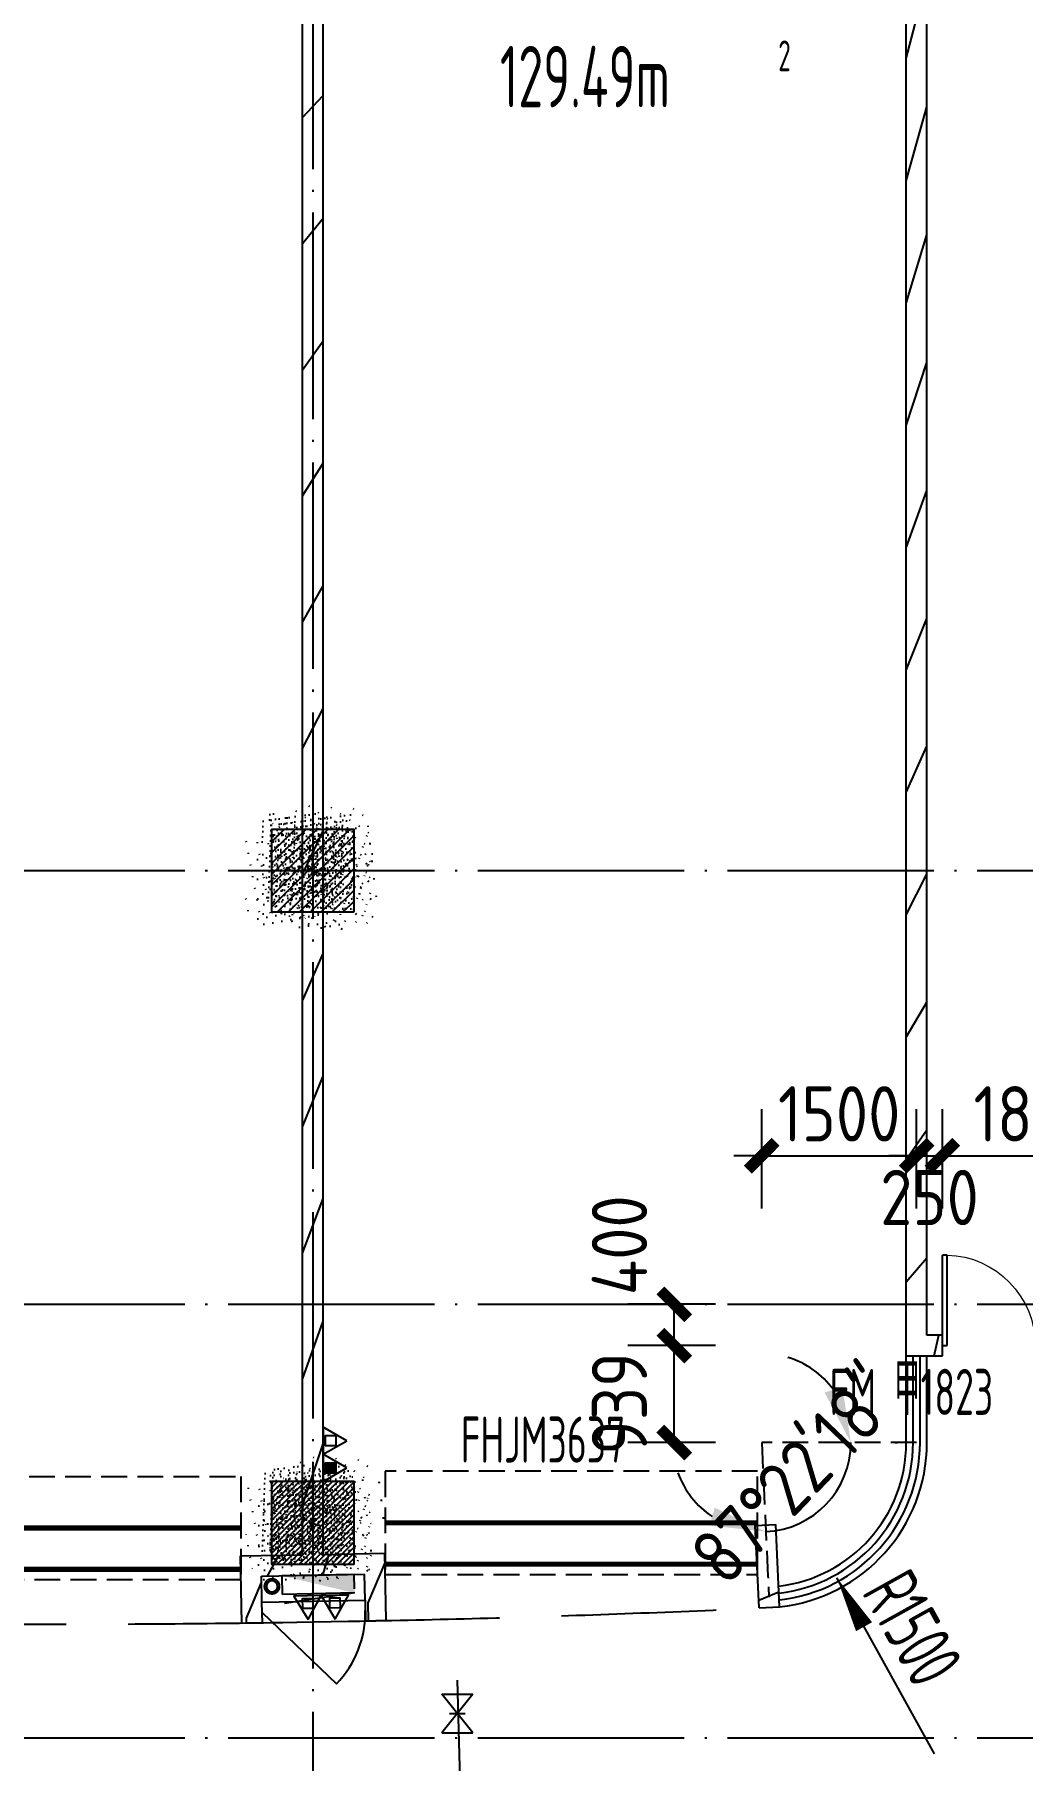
# Model space of a CAD drawing. Header units: inches. Extents: x 0 to 1813292486, y 0 to 3473589894.
# Drawn here: x 600520789 to 600530362, y 3473252400 to 3473269116 of the extents above; entities that cross this region are included whole.
import ezdxf
from ezdxf.enums import TextEntityAlignment as Align
from ezdxf.xclip import XClip

# ---------------------------------------------------------------- set-up
doc = ezdxf.new("R2010")
doc.units = ezdxf.units.IN
doc.header["$LTSCALE"] = 1000
doc.header["$MEASUREMENT"] = 0
doc.header["$XCLIPFRAME"] = 2
for name, pattern in [('AX-MALL-DIM-P02$0$DASH', [0.35, 0.25, -0.1]), ('AX-MALL-GIRD-200$0$DOTE', [2.4200000000000004, 2, -0.2, 0.02, -0.2]), ('AX-MALL-WALL-P02-QT$0$Ax-Dxs-Wall-P01-150$0$DASH', [0.35, 0.25, -0.1]), ('AX-MALL-WALL-P02-QT$0$DASH', [0.35, 0.25, -0.1])]:
    doc.linetypes.add(name, pattern=pattern)
for name, color, linetype in [('A-Anno-Note', 241, 'Continuous'), ('AX-MALL-DIM-P02$0$A-Anno-Dims', 3, 'Continuous'), ('AX-MALL-DIM-P02$0$A-Detl-Patt', 8, 'Continuous'), ('AX-MALL-DIM-P02$0$A-Detl-Thin', 131, 'Continuous'), ('AX-MALL-GIRD-200$0$A-Grid', 222, 'AX-MALL-GIRD-200$0$DOTE'), ('AX-MALL-P02-200$0$A-Anno-Note', 241, 'Continuous'), ('AX-MALL-WALL-P02$0$A-Anno-Note', 241, 'Continuous'), ('AX-MALL-WALL-P02-QT$0$A-Curt', 151, 'Continuous'), ('AX-MALL-WALL-P02-QT$0$A-Detl-Fine', 152, 'Continuous'), ('AX-MALL-WALL-P02-QT$0$A-Detl-Thin', 131, 'Continuous'), ('AX-MALL-WALL-P02-QT$0$A-Wall', 2, 'Continuous'), ('AX-MALL-WALL-P02-QT$0$A-Wall-Patt', 13, 'Continuous'), ('AX-MALL-WALL-P02-QT$0$A-Wind', 4, 'Continuous'), ('AX-MALL-WORD-P02$0$A-Spac-Iden', 231, 'Continuous'), ('AX-MALL-WORD-P02$0$A-Wind-Iden', 11, 'Continuous'), ('AX-MALL-ZTKD-P02$0$A-Anno-Dims', 3, 'Continuous'), ('AX-MALL-ZTKD-P02$0$A-Anno-Note', 241, 'Continuous'), ('PX-MALL-P02-LG$0$P-Dims', 2, 'Continuous'), ('PX-MALL-P02-LG$0$P-Exsh', 31, 'Continuous'), ('PX-MALL-P02-LG$0$P-Hydt-Boxx', 221, 'Continuous'), ('PX-MALL-P02-LG$0$P-Hydt-Pipe', 221, 'Continuous'), ('PX-MALL-P02-LG$0$P-Pipe-Risr', 7, 'Continuous'), ('PX-MALL-P02-LG$0$P-Pipe-Risr-Arch', 6, 'Continuous'), ('PX-MALL-P02-LG$0$P-Pipe-Risr-W100', 6, 'Continuous'), ('PX-MALL-P02-LG$0$P-Pipe-Risr-W50', 6, 'Continuous'), ('PX-MALL-P02-LG$0$P-WatS', 3, 'Continuous'), ('SX-MALL-WALL-L-1F~2F$0$S-COLU', 30, 'Continuous'), ('SX-MALL-WALL-L-1F~2F$0$S-PATT-WALL', 83, 'Continuous'), ('SX-MALL-WALL-L-1F~2F$0$单形心', 4, 'Continuous')]:
    doc.layers.add(name, color=color, linetype=linetype)
doc.styles.add('AX-MALL-DIM-P02$0$_TCH_DIM', font='gbenor.shx')
doc.styles.add('AX-MALL-DIM-P02$0$_TCH_DIM_T3', font='gbenor.shx')
doc.styles.add('AX-MALL-WORD-P02$0$_TCH_SPACE', font='gbenor.shx', dxfattribs={"bigfont": 'gbcbig.shx'})
doc.styles.add('AX-MALL-WORD-P02$0$_TCH_WINDOW', font='gbenor.shx', dxfattribs={"bigfont": 'gbcbig.shx'})
doc.styles.add('PX-MALL-P02-LG$0$jzfz', font='gbenor.shx', dxfattribs={"bigfont": 'gbcbig.shx'})
doc.dimstyles.new('AX-MALL-DIM-P02$0$_TCH_ARCH&&180', dxfattribs={"dimtxt": 535.5, "dimasz": 270, "dimexe": 450, "dimexo": 450, "dimgap": 137.25, "dimtad": 1, "dimdec": 0, "dimzin": 0, "dimdsep": 46, "dimtxsty": 'AX-MALL-DIM-P02$0$_TCH_DIM_T3', "dimblk": 'AX-MALL-DIM-P02$0$_ArchTick', "dimcen": 0.09, "dimclrt": 7, "dimazin": 2, "dimtfac": 1, "dimtdec": 0, "dimtix": 1, "dimtmove": 2, "dimatfit": 3, "dimfxl": 500, "dimtolj": 1, "dimtzin": 0, "dimarcsym": 0})
doc.dimstyles.new('AX-MALL-DIM-P02$0$_TCH_ARROW&&180', dxfattribs={"dimtxt": 535.5, "dimasz": 540, "dimexe": 450, "dimexo": 450, "dimgap": 137.25, "dimtad": 1, "dimdec": 0, "dimzin": 0, "dimdsep": 46, "dimtxsty": 'AX-MALL-DIM-P02$0$_TCH_DIM_T3', "dimcen": 0.09, "dimclrt": 7, "dimaunit": 1, "dimadec": 3, "dimazin": 2, "dimtfac": 1, "dimtdec": 0, "dimtix": 1, "dimtmove": 2, "dimatfit": 3, "dimfxl": 500, "dimtolj": 1, "dimtzin": 0, "dimarcsym": 0})
pattern_1 = [(45, (0, 359.0227), (-353.55353201463, 353.55353201463), [])]

# ---------------------------------------------------------------- blocks, each defined once
blk = doc.blocks.new('AX-MALL-WORD-P02')
at = {"layer": 'AX-MALL-WORD-P02$0$A-Spac-Iden', "style": 'AX-MALL-WORD-P02$0$_TCH_SPACE', "width": 0.7}
for s, height, p in [('129.49m', 595, (600351655.8800907, 3473143734.453729)), ('2', 297.5, (600354305.7016764, 3473143120.814848))]:
    blk.add_text(s, height=height, rotation=339.5681613093329, dxfattribs=at).set_placement(p)
at = {"layer": 'AX-MALL-WORD-P02$0$A-Wind-Iden', "style": 'AX-MALL-WORD-P02$0$_TCH_WINDOW', "width": 0.7}
for s, height, rotation, p in [('FHJM3637', 446.25, 339.568161351615, (600346717.7181878, 3473131566.774544)), ('FM', 446.25, 339.5681611511459, (600350228.1107495, 3473130751.384154)), ('甲', 506.3829787234042, 339.5681611511459, (600350813.5565686, 3473130533.288406)), ('1823', 446.25, 339.5681611511459, (600351055.3552173, 3473130443.211314))]:
    blk.add_text(s, height=height, rotation=rotation, dxfattribs=at).set_placement(p)
blk = doc.blocks.new('AX-MALL-GIRD-200')
at = {"layer": 'AX-MALL-GIRD-200$0$A-Grid'}
for p, q in [((600235486.9336561, 3473179121.574219), (600593382.9377552, 3473045794.810937)), ((600362273.8649971, 3473177427.819103), (600323544.3260479, 3473073464.092021)), ((600234020.7437632, 3473175185.804002), (600591916.7478616, 3473041859.04072)), ((600232554.5538701, 3473171250.033786), (600590450.5579685, 3473037923.270504))]:
    blk.add_line(p, q, dxfattribs=at)
blk = doc.blocks.new('*U119')
at = {"layer": 'AX-MALL-WALL-P02-QT$0$A-Detl-Fine', "color": 152, "linetype": 'AX-MALL-WALL-P02-QT$0$Ax-Dxs-Wall-P01-150$0$DASH'}
blk.add_lwpolyline([(-999.9999999846118, 12130.68684451749), (-999.9999999782889, 4827.964500529088), (1.798582616174826e-08, 4827.964500525362), (1.166290530818515e-08, 12130.68684452121)], close=True, dxfattribs=at)
at = {"layer": 'AX-MALL-WALL-P02-QT$0$A-Detl-Thin', "linetype": 'AX-MALL-WALL-P02-QT$0$Ax-Dxs-Wall-P01-150$0$DASH', "const_width": 49.99999999999998}
for points in [[(-899.9999999820142, 4827.964500525362), (-899.9999999883371, 12130.68684451376)], [(-499.9999999782889, 4827.964500529088), (-499.9999999846118, 12130.68684451749)]]:
    blk.add_lwpolyline(points, dxfattribs=at)
blk = doc.blocks.new('*U120')
at = {"layer": 'AX-MALL-WALL-P02-QT$0$A-Detl-Fine', "color": 152, "linetype": 'AX-MALL-WALL-P02-QT$0$Ax-Dxs-Wall-P01-150$0$DASH'}
blk.add_lwpolyline([(-999.9999999846286, 12126.16312920024), (-999.9999999645388, 8519.016485903969), (3.173590812366456e-08, 8519.016485900243), (1.164607965620235e-08, 12126.16312920397)], close=True, dxfattribs=at)
at = {"layer": 'AX-MALL-WALL-P02-QT$0$A-Detl-Thin', "linetype": 'AX-MALL-WALL-P02-QT$0$Ax-Dxs-Wall-P01-150$0$DASH', "const_width": 49.99999999999998}
for points in [[(-899.9999999682641, 8519.016485900243), (-899.9999999883539, 12126.16312919652)], [(-499.9999999645388, 8519.016485903969), (-499.9999999846286, 12126.16312920024)]]:
    blk.add_lwpolyline(points, dxfattribs=at)
blk = doc.blocks.new('SX-MALL-WALL-L-1F~2F$0$BANWANG_XINGXIN')
at = {"color": 0}
for points in [[(0.7071067811865476, 0.7071067811865475), (-0.7071067811865477, -0.7071067811865475)], [(-0.7071067811865475, 0.7071067811865476), (0.7071067811865474, -0.7071067811865477)]]:
    blk.add_lwpolyline(points, dxfattribs=at)
blk = doc.blocks.new('SX-MALL-WALL-L-1F~2F')
at = {"layer": 'SX-MALL-WALL-L-1F~2F$0$S-PATT-WALL'}
h = blk.add_hatch(dxfattribs=at)
h.set_pattern_fill('钢筋混凝土', color=256, scale=15, pattern_type=2)
h.set_pattern_definition([(24.56816131876918, (600332831.061296, 3473133840.735579), (-31.18316060756021, 68.21004687377882), []), (29.56816131876925, (600332831.061296, 3473133840.735579), (97.53445422577846, -46.37920049590846), [11.25, -123.75]), (334.5681613187692, (600332831.061296, 3473133840.735579), (19.88439775835759, 112.9961142864107), [9, -99]), (80.01956131876923, (600332839.1891671, 3473133836.870646), (117.4189029535321, 66.61682170576017), [9.5610285, -105.1713168]), (25.75236131876919, (600332841.534081, 3473133868.848223), (141.3476152674957, -79.15081590010527), [16.87499999999951, -185.6249999999961]), (76.20376131876925, (600332853.3130447, 3473133862.252314), (182.3878362713222, 87.98253900728311), [14.3415432, -157.75695]), (330.7523613187692, (600332841.534081, 3473133868.848223), (182.387767611897, 87.98268144025062), [13.49999999999975, -148.4999999999961]), (0.5681613187692669, (600332852.972207, 3473133856.583669), (62.82047321120105, -87.84980446922418), [11.25, -123.75]), (305.5681613187692, (600332852.972207, 3473133856.583669), (72.17288940056439, 89.18848105901375), [9, -99]), (51.01956131876926, (600332858.2072417, 3473133849.262849), (134.9933625470349, 1.33857134020591), [9.5610285, -105.1713168]), (17.06816131876921, (600332831.061296, 3473133840.735579), (19.14085714793764, 46.15589493924091), [0.75, -97.8, 0.75, -100.5, 0.75, -99.375]), (347.0681613187692, (600332831.061296, 3473133840.735579), (57.63084699394109, 41.66442757030211), [0.75, -57.3, 0.75, -95.55, 0.75, -37.875]), (307.0681613187692, (600332799.7156975, 3473133852.412734), (73.85474001336534, -31.12342331039777), [0.75, -37.5, 0.75, -117, 0.75, -155.25]), (297.0681613187692, (600332785.6593753, 3473133857.649126), (87.2164167648191, -16.46683781742514), [0.75, -48.75, 0.75, -77.69999999999999, 0.75, -110.25])])
h.paths.add_polyline_path([(600347612.1510346, 3473136924.786447), (600347891.4252999, 3473137674.456964), (600347141.7547824, 3473137953.73123), (600346862.4805171, 3473137204.060712)])
h = blk.add_hatch(dxfattribs=at)
h.set_pattern_fill('钢筋混凝土', color=256, scale=15, pattern_type=2)
h.set_pattern_definition([(24.56816130673034, (600485146.8527912, 3473006382.921476), (-15.59158029661402, 34.10502344016549), []), (29.56816130673031, (600485146.8527912, 3473006382.921476), (97.53445421603337, -46.37920051640222), [11.25, -123.75]), (334.5681613067303, (600485146.8527912, 3473006382.921476), (19.88439778210013, 112.9961142822326), [9, -99]), (80.0195613067303, (600485154.9806623, 3473006379.056543), (117.4189029675295, 66.61682168108834), [9.5610285, -105.1713168]), (25.75236130673034, (600485157.3255762, 3473006411.03412), (141.3476152508647, -79.15081592980496), [16.875, -185.625]), (76.20376130673031, (600485169.1045399, 3473006404.438211), (182.3878362898089, 87.98253896896013), [14.3415432, -157.75695]), (330.7523613067304, (600485157.3255762, 3473006411.03412), (182.3877676303837, 87.98268140192766), [13.5, -148.5]), (0.568161306730337, (600485168.7637022, 3473006398.769567), (62.82047319274221, -87.8498044824239), [11.25, -123.75]), (305.5681613067304, (600485168.7637022, 3473006398.769567), (72.17288941930451, 89.18848104384892), [9, -99]), (51.01956130673031, (600485173.9987369, 3473006391.448746), (134.9933625473162, 1.338571311841363), [9.5610285, -105.1713168]), (17.06816130673036, (600485146.8527912, 3473006382.921476), (19.14085715763584, 46.15589493521907), [0, -97.8, 0, -100.5, 0, -99.375]), (347.0681613067303, (600485146.8527912, 3473006382.921476), (57.63084700269554, 41.66442755819283), [0, -57.3, 0, -95.55, 0, -37.875]), (307.0681613067303, (600485115.5071927, 3473006394.598631), (73.85474000682576, -31.12342332591599), [0, -37.5, 0, -117, 0, -155.25]), (297.0681613067303, (600485101.4508705, 3473006399.835023), (87.21641676135913, -16.46683783575089), [0, -48.74999999999899, 0, -77.69999999999797, 0, -110.249999999998])])
h.paths.add_polyline_path([(600345406.9819396, 3473131005.335707), (600345686.2562047, 3473131755.006225), (600344936.5856873, 3473132034.28049), (600344657.311422, 3473131284.609972)])
at = {"layer": 'SX-MALL-WALL-L-1F~2F$0$S-COLU'}
for points in [[(600347612.1510346, 3473136924.786447), (600347891.4252999, 3473137674.456964), (600347141.7547824, 3473137953.73123), (600346862.4805171, 3473137204.060712)], [(600345406.9819396, 3473131005.335707), (600345686.2562047, 3473131755.006225), (600344936.5856873, 3473132034.28049), (600344657.311422, 3473131284.609972)]]:
    blk.add_lwpolyline(points, close=True, dxfattribs=at)
at = {"layer": 'SX-MALL-WALL-L-1F~2F$0$单形心', "xscale": 50, "yscale": 50, "zscale": 50}
for p in [(600347376.9529084, 3473137439.258839), (600345171.7838134, 3473131519.808098)]:
    blk.add_blockref('SX-MALL-WALL-L-1F~2F$0$BANWANG_XINGXIN', p, dxfattribs=at)
blk = doc.blocks.new('SX-MALL-WALL-L-2F~3F')
ref = blk.add_blockref('SX-MALL-WALL-L-1F~2F', (0, 0))
XClip(ref).set_block_clipping_path([(600349769.7341375, 3473074679.418533), (600357001.7302529, 3473071985.287766), (600356499.8725733, 3473070638.124951), (600359302.5086629, 3473069594.060767), (600362345.1765132, 3473077761.653201), (600381551.4312518, 3473070606.759726), (600391553.7259278, 3473066880.611454), (600387749.827644, 3473056669.608357), (600391632.1759799, 3473055223.319679), (600395635.5522461, 3473065969.791956), (600406982.2408491, 3473061742.817497), (600403058.8006672, 3473051210.921831), (600412723.2437257, 3473047610.6332), (600445093.3740637, 3473134503.466942), (600393055.2444371, 3473153889.197227), (600387463.4997383, 3473138878.984498), (600380158.3525343, 3473141600.366193), (600382830.751978, 3473148774.027779), (600388210.8522022, 3473146769.782572), (600390696.2253517, 3473153441.399696), (600277474.697425, 3473195619.741203), (600273446.9822528, 3473184807.934726), (600257129.111771, 3473190886.82031), (600241575.9633431, 3473149136.690594), (600258197.8999482, 3473142944.531458), (600255239.7303221, 3473135003.762026), (600263182.3271956, 3473132044.911624), (600260741.6763649, 3473125493.34496), (600269350.4970673, 3473122286.306632), (600271511.1407766, 3473128086.235537), (600286270.1853781, 3473122588.058336), (600284109.5416689, 3473116788.129431), (600282580.7823727, 3473112684.400902), (600291840.7574171, 3473109234.788475), (600290827.7957876, 3473106515.642598), (600293360.405141, 3473105572.171298), (600294731.2544166, 3473109252.0137), (600323175.4764534, 3473098655.706329), (600321336.3302773, 3473093718.790065), (600344750.773286, 3473084996.222976), (600341987.4689643, 3473077578.540671), (600344583.6790427, 3473076611.376234), (600346015.5062013, 3473080454.904757), (600351201.5612961, 3473078522.947055)])
blk = doc.blocks.new('SX-MALL-WALL-2F~3F')
blk.add_blockref('SX-MALL-WALL-L-2F~3F', (0, 0))
blk = doc.blocks.new('AX-MALL-WALL-P02-QT$0$$DorLib2D$00000002')
for p, q in [((-0.5, -5.684341886080802e-17), (-0.5000000000000007, 0.4875)), ((-0.4750000000000007, 0.4875), (-0.5000000000000007, 0.4875)), ((-0.475, -2.842170943040401e-17), (-0.4750000000000007, 0.4875)), ((0.475, -2.842170943040401e-17), (0.4750000000000007, 0.4875)), ((0.4750000000000007, 0.4875), (0.5000000000000007, 0.4875)), ((0.5, -5.684341886080802e-17), (0.5000000000000007, 0.4875)), ((-0.5, -5.684341886080802e-17), (-0.475, -2.842170943040401e-17)), ((0.5, -5.684341886080802e-17), (0.475, -2.842170943040401e-17))]:
    blk.add_line(p, q)
at = {"lineweight": 13}
for centre, start, end in [((-0.4875, -4.263256414560601e-17), 0, 88.53071641864632), ((0.4875, -4.263256414560601e-17), 91.4692835813537, 180)]:
    blk.add_arc(centre, 0.4875, start, end, dxfattribs=at)
blk = doc.blocks.new('AX-MALL-WALL-P02-QT$0$$DorLib2D$00000114')
at = {"color": 0}
blk.add_line((0.4999999999999964, 3.552713678800501e-15), (-0.2071067811864751, 0.7071067811864857), dxfattribs=at)
blk.add_arc((0.5000000000013856, -1.154631945610163e-12), 1.000000000001696, 135, 180, dxfattribs=at)
blk = doc.blocks.new('AX-MALL-WALL-P02-QT')
at = {"layer": 'AX-MALL-WALL-P02-QT$0$A-Wall-Patt'}
h = blk.add_hatch(dxfattribs=at)
h.set_pattern_fill('普通砖', color=256, scale=200, style=0)
h.set_pattern_definition(pattern_1)
h.paths.add_polyline_path([(600345041.9777571, 3473131169.533759), (600345159.0299113, 3473131199.115365), (600352584.8717159, 3473151132.690915), (600352514.4357561, 3473151230.072741), (600352397.4540865, 3473151202.509481), (600344970.2745776, 3473131265.343061)])
h = blk.add_hatch(dxfattribs=at)
h.set_pattern_fill('普通砖', color=256, scale=200, style=0)
h.set_pattern_definition(pattern_1)
h.paths.add_polyline_path([(600351124.4734524, 3473131027.660779), (600351381.709648, 3473131145.259842), (600356251.5546478, 3473144217.639485), (600355994.3184524, 3473144100.040422)])
h = blk.add_hatch(dxfattribs=at)
h.set_pattern_fill('普通砖', color=256, scale=200, style=0)
h.set_pattern_definition(pattern_1)
h.paths.add_polyline_path([(600344187.1213676, 3473130851.275683), (600344442.0576088, 3473130973.780837), (600344524.8270385, 3473131209.68171), (600344402.3218839, 3473131464.617951)])
h = blk.add_hatch(dxfattribs=at)
h.set_pattern_fill('普通砖', color=256, scale=200, style=0)
h.set_pattern_definition(pattern_1)
h.paths.add_polyline_path([(600344402.3218839, 3473131464.617951), (600344524.8270385, 3473131209.68171), (600344996.6287825, 3473131044.142851), (600345041.9777571, 3473131169.53376), (600344970.2745776, 3473131265.343061)])
h = blk.add_hatch(dxfattribs=at)
h.set_pattern_fill('普通砖', color=256, scale=200, style=0)
h.set_pattern_definition(pattern_1)
h.paths.add_polyline_path([(600345041.9777571, 3473131169.533759), (600344996.6287825, 3473131044.142851), (600345468.4305273, 3473130878.603992), (600345723.3667687, 3473131001.109146), (600345159.0299113, 3473131199.115365)])
h = blk.add_hatch(dxfattribs=at)
h.set_pattern_fill('普通砖', color=256, scale=200, style=0)
h.set_pattern_definition(pattern_1)
h.paths.add_polyline_path([(600345385.6610979, 3473130642.70312), (600345508.1662525, 3473130387.766879), (600345723.3667687, 3473131001.109146), (600345468.4305273, 3473130878.603992)])
h = blk.add_hatch(dxfattribs=at)
h.set_pattern_fill('普通砖', color=256, scale=200, style=0)
h.set_pattern_definition(pattern_1)
h.paths.add_polyline_path([(600351124.4734524, 3473131027.660779), (600351452.4543041, 3473130905.478288), (600351522.2728704, 3473131092.895917), (600351381.709648, 3473131145.259842)])
h = blk.add_hatch(dxfattribs=at)
h.set_pattern_fill('普通砖', color=256, scale=200, style=0)
h.set_pattern_definition(pattern_1)
h.paths.add_polyline_path([(600344187.1213676, 3473130851.275683), (600344375.8420656, 3473130785.06014), (600344442.0576088, 3473130973.780837)])
h = blk.add_hatch(dxfattribs=at)
h.set_pattern_fill('普通砖', color=256, scale=200, style=0)
h.set_pattern_definition(pattern_1)
h.paths.add_polyline_path([(600345385.6610979, 3473130642.70312), (600345319.445555, 3473130453.982422), (600345508.1662525, 3473130387.766879)])
h = blk.add_hatch(dxfattribs=at)
h.set_pattern_fill('普通砖', color=256, scale=200, style=0)
h.set_pattern_definition(pattern_1)
h.paths.add_polyline_path([(600349126.5622193, 3473129179.043292), (600349370.2097715, 3473129937.753225), (600349179.7877244, 3473129998.904218), (600348936.1401721, 3473129240.194284)])
at = {"layer": 'AX-MALL-WALL-P02-QT$0$A-Curt'}
for p, q in [((600350831.5261261, 3473130241.286948), (600351124.4734524, 3473131027.660779)), ((600350893.9986691, 3473130218.014093), (600351186.9459956, 3473131004.387924)), ((600350956.4712121, 3473130194.741237), (600351249.4185386, 3473130981.115068)), ((600351018.9437554, 3473130171.468382), (600351311.8910817, 3473130957.842213))]:
    blk.add_line(p, q, dxfattribs=at)
for centre, radius, start, end in [((600349519.6027179, 3473130730.016913), 1600.000002876895, 255.7797316506488, 339.5681613319521), ((600349519.602718, 3473130730.016913), 1533.333335855221, 255.9357451871049, 339.568161305819), ((600349519.6027181, 3473130730.016914), 1466.666669243356, 256.1059734854001, 339.568161301269), ((600349519.602718, 3473130730.016914), 1400.000002764459, 256.292453727025, 339.5681612962854)]:
    blk.add_arc(centre, radius, start, end, dxfattribs=at)
at = {"layer": 'AX-MALL-WALL-P02-QT$0$A-Detl-Thin', "linetype": 'AX-MALL-WALL-P02-QT$0$DASH', "ltscale": 6}
blk.add_lwpolyline([(600313121.0743268, 3473146145.593138, 0.06510834555411085), (600349030.3941959, 3473129206.638736, 0.06510834555411085)], format="xyb", dxfattribs=at)
at = {"layer": 'AX-MALL-WALL-P02-QT$0$A-Wall'}
for p, q in [((600344970.2745776, 3473131265.343061), (600352397.4540865, 3473151202.509481)), ((600345159.0299113, 3473131199.115365), (600352584.8717159, 3473151132.690915)), ((600351381.709648, 3473131145.259842), (600356251.5546478, 3473144217.639485)), ((600351124.4734524, 3473131027.660779), (600355994.3184524, 3473144100.040422)), ((600344187.1213676, 3473130851.275683), (600344402.3218839, 3473131464.617951)), ((600344402.3218839, 3473131464.617951), (600344970.2745776, 3473131265.343061)), ((600344442.0576088, 3473130973.780837), (600344524.8270385, 3473131209.68171)), ((600344524.8270385, 3473131209.68171), (600344996.6287825, 3473131044.142851)), ((600345159.0299113, 3473131199.115365), (600345723.3667687, 3473131001.109146)), ((600344996.6287825, 3473131044.142851), (600345468.4305273, 3473130878.603992)), ((600345508.1662525, 3473130387.766879), (600345723.3667687, 3473131001.109146)), ((600351124.4734524, 3473131027.660779), (600351452.4543041, 3473130905.478288)), ((600351522.2728704, 3473131092.895917), (600351381.709648, 3473131145.259842)), ((600351452.4543041, 3473130905.478288), (600351522.2728704, 3473131092.895917)), ((600344187.1213676, 3473130851.275683), (600344375.8420656, 3473130785.06014)), ((600344375.8420656, 3473130785.06014), (600344442.057609, 3473130973.780837)), ((600345385.6610979, 3473130642.70312), (600345468.4305273, 3473130878.603992)), ((600345385.6610979, 3473130642.70312), (600345319.445555, 3473130453.982422)), ((600345319.445555, 3473130453.982422), (600345508.1662525, 3473130387.766879)), ((600348936.1401721, 3473129240.194284), (600349179.7877244, 3473129998.904218)), ((600349179.7877244, 3473129998.904218), (600349370.2097715, 3473129937.753225)), ((600349126.5622193, 3473129179.043292), (600349370.2097715, 3473129937.753225)), ((600348936.1401721, 3473129240.194284), (600349126.5622193, 3473129179.043292))]:
    blk.add_line(p, q, dxfattribs=at)
at = {"layer": 'AX-MALL-WALL-P02-QT$0$A-Wind'}
for p, q in [((600344442.057609, 3473130973.780838), (600345385.6610984, 3473130642.703121)), ((600344375.8420657, 3473130785.060139), (600345319.4455551, 3473130453.982422))]:
    blk.add_line(p, q, dxfattribs=at)
at = {"layer": 'AX-MALL-WALL-P02-QT$0$A-Detl-Thin'}
blk.add_blockref('SX-MALL-WALL-2F~3F', (0, 0), dxfattribs=at)
at = {"layer": 'AX-MALL-WALL-P02-QT$0$A-Detl-Thin', "color": 5, "xscale": -1, "rotation": 249.5681613068636}
blk.add_blockref('*U119', (600333307.9421057, 3473136419.648219), dxfattribs=at)
at = {"layer": 'AX-MALL-WALL-P02-QT$0$A-Detl-Thin', "color": 5, "rotation": 69.56816136511057}
blk.add_blockref('*U120', (600357367.2637221, 3473127510.20173), dxfattribs=at)
at = {"layer": 'AX-MALL-WALL-P02-QT$0$A-Wind'}
blk.add_blockref('AX-MALL-GIRD-200', (0, 0), dxfattribs=at)
at = {"layer": 'AX-MALL-WALL-P02-QT$0$A-Wind', "zscale": 200}
for name, p, xscale, yscale, rotation in [('AX-MALL-WALL-P02-QT$0$$DorLib2D$00000002', (600352330.7429192, 3473130685.003553), -1800, 1800, 339.5681612929706), ('AX-MALL-WALL-P02-QT$0$$DorLib2D$00000114', (600344880.751582, 3473130713.88163), -1000, -1000, 340.6657984133018)]:
    blk.add_blockref(name, p, dxfattribs=dict(at, xscale=xscale, yscale=yscale, rotation=rotation))
blk = doc.blocks.new('AX-MALL-WALL-P02')
at = {"layer": 'AX-MALL-WALL-P02$0$A-Anno-Note'}
blk.add_blockref('AX-MALL-WORD-P02', (0, 0), dxfattribs=at)
blk.add_blockref('AX-MALL-WALL-P02-QT', (0, 0), dxfattribs=at)
blk = doc.blocks.new('PX-MALL-P02-LG$0$XHS1')
at = {"layer": 'PX-MALL-P02-LG$0$P-Hydt-Boxx', "ltscale": 0.7}
for p, q in [((350.0030006170273, 240), (-349.9969996213913, 240)), ((-349.9969997406006, 239.9999995231628), (-349.9969996213913, 60)), ((350.0030006170273, 240), (-332.898939371109, 327.2950124740601)), ((350.0030003786087, 200), (350.003000497818, 60)), ((350.0030006170273, 60), (-349.996999502182, 60))]:
    blk.add_line(p, q, dxfattribs=at)
blk.add_solid([(350.0030006170273, 240), (350.0030002593994, 60.00000047683716), (-349.9969996213913, 60)], dxfattribs=at)
blk = doc.blocks.new('PX-MALL-P02-LG$0$MHQ')
at = {"layer": 'PX-MALL-P02-LG$0$P-Exsh', "ltscale": 0.7}
h = blk.add_hatch(dxfattribs=at)
h.set_pattern_fill('ANSI31', color=256, scale=25, style=0)
h.set_pattern_definition([(45, (-160019.2306599375, -42228.3236173685), (-28.0633003783411, 28.0633003783411), [])])
h.paths.add_polyline_path([(-75.0000000015425, 185.1731819980414), (75, 185.1731819980414), (75, 35.17318199802685), (-75.0000000015425, 35.17318199802685)])
for points in [[(0, 346.4101615137042), (-200, -1.455191522836685e-11), (200, -1.455191522836685e-11)], [(0, 346.4101615137042), (-200, -1.455191522836685e-11), (200, -1.455191522836685e-11)], [(0, 346.4101615137042), (-200, -1.455191522836685e-11), (200, -1.455191522836685e-11)], [(-75.0000000015425, 185.1731819980414), (75, 185.1731819980414), (75, 35.17318199802685), (-75.0000000015425, 35.17318199802685)]]:
    blk.add_lwpolyline(points, close=True, dxfattribs=at)
blk = doc.blocks.new('PX-MALL-P02-LG$0$20200929200250')
at = {"layer": 'PX-MALL-P02-LG$0$P-Exsh', "ltscale": 0.7, "xscale": 0.6600000001490116, "yscale": 0.6600000001490116, "zscale": 0.6600000001490116}
for p in [(-132.0000001192093, 40), (131.9999997615814, 40)]:
    blk.add_blockref('PX-MALL-P02-LG$0$MHQ', p, dxfattribs=at)
blk = doc.blocks.new('PX-MALL-P02-LG$0$20211220143732')
at = {"layer": 'PX-MALL-P02-LG$0$P-Exsh'}
blk.add_blockref('PX-MALL-P02-LG$0$20200929200250', (-374.9999999407155, 219.6219584928522), dxfattribs=at)
at = {"layer": 'PX-MALL-P02-LG$0$P-Hydt-Boxx', "ltscale": 0.7, "xscale": -1}
blk.add_blockref('PX-MALL-P02-LG$0$XHS1', (-349.9969999989844, 0), dxfattribs=at)
blk = doc.blocks.new('PX-MALL-P02-LG$0$P-Risr')
at = {"layer": 'PX-MALL-P02-LG$0$P-Pipe-Risr-W50'}
h = blk.add_hatch(color=0, dxfattribs=at)
edge = h.paths.add_edge_path()
edge.add_ellipse((0, 0), major_axis=(47.05795628796547, 47.05795628796547), ratio=0.9999999999999695, start_angle=225.0000000000009, end_angle=405.0000000000009, ccw=False)
edge.add_ellipse((0, 0), major_axis=(47.05795628796764, 47.05795628796764), ratio=0.9999999999998785, start_angle=133.9675974886221, end_angle=225.0000000000035, ccw=False)
edge.add_line((-66.53919663240958, 1.199087783927098), (-54.4367953546693, 1.199087783927098))
edge.add_ellipse((0, 0), major_axis=(-38.50196423560672, 38.50196423560672), ratio=0.9999999999999859, start_angle=43.73814098242129, end_angle=134.9999999999996)
edge.add_ellipse((0, 0), major_axis=(38.50196423561096, 38.50196423561096), ratio=0.9999999999998216, start_angle=225.0000000000051, end_angle=405.0000000000051)
edge.add_ellipse((0, 0), major_axis=(38.50196423560679, 38.50196423560679), ratio=0.9999999999999831, start_angle=45.00000000000048, end_angle=133.7381409824204)
edge.add_line((-54.43679535467527, 1.199087783927098), (-66.53919663241555, 1.199087783927098))
edge.add_ellipse((0, 0), major_axis=(-47.05795628796762, 47.05795628796762), ratio=0.9999999999998742, start_angle=-45.00000000000358, end_angle=43.967597488629224, ccw=False)
at = {"layer": 'PX-MALL-P02-LG$0$P-Pipe-Risr-Arch', "ltscale": 0.7}
blk.add_circle((0, 0), 59.29000000000001, dxfattribs=at)
at = {"layer": 'PX-MALL-P02-LG$0$P-Pipe-Risr-W100', "color": 0, "const_width": 15}
blk.add_lwpolyline([(-75, 0, 1), (75, 0, 1)], format="xyb", close=True, dxfattribs=at)
at = {"layer": 'PX-MALL-P02-LG$0$P-Pipe-Risr-W50'}
blk.add_circle((0, 0), 54.45000000000001, dxfattribs=at)
at = {"layer": 'PX-MALL-P02-LG$0$P-Pipe-Risr', "style": 'PX-MALL-P02-LG$0$jzfz', "width": 0.6, "flags": 1}
for tag, p in [('SYS-MARK', (0.3310501334344735, -45.65933377496549)), ('RANGE', (0.3337570973526454, -45.67887874227017))]:
    blk.add_attdef(tag, text='', height=0.015625, dxfattribs=at).set_placement(p, align=Align.MIDDLE)
blk = doc.blocks.new('PX-MALL-P02-LG$0$gb-zf')
at = {"layer": 'PX-MALL-P02-LG$0$P-Dims', "color": 2, "linetype": 'Continuous'}
for p, q in [((125.2534654270858, 99.71408128971234), (-125.2534654270858, -99.71408128971234)), ((-125.2534654270858, 99.71408128971234), (125.2534654270858, -99.71408128971234)), ((-125.2534654270858, -99.71408128971234), (-125.2534654270858, 99.71408128971234)), ((0, -49.85704064462334), (0, 49.85704064462334)), ((125.2534654270858, -99.71408128971234), (125.2534654270858, 99.71408128971234))]:
    blk.add_line(p, q, dxfattribs=at)
blk = doc.blocks.new('PX-MALL-P02-LG')
at = {"layer": 'PX-MALL-P02-LG$0$P-Exsh'}
for name, p, rotation in [('PX-MALL-P02-LG$0$20200929200250', (600345459.8067464, 3473132121.089056), 249.5681612564811), ('PX-MALL-P02-LG$0$20211220143732', (600344733.5029569, 3473131200.340524), 160.665797550321)]:
    blk.add_blockref(name, p, dxfattribs=dict(at, rotation=rotation))
at = {"layer": 'PX-MALL-P02-LG$0$P-Hydt-Pipe', "color": 221, "xscale": -0.9999999999999699, "rotation": 250.6657974970846}
blk.add_blockref('PX-MALL-P02-LG$0$P-Risr', (600344586.0795975, 3473131082.213595), dxfattribs=at)
at = {"layer": 'PX-MALL-P02-LG$0$P-WatS', "xscale": -1.5, "yscale": 1.5, "zscale": 1.499999999999999, "rotation": 249.5681613615396}
blk.add_blockref('PX-MALL-P02-LG$0$gb-zf', (600345839.2376008, 3473129301.094621), dxfattribs=at)
blk = doc.blocks.new('AX-MALL-ZTKD-P02')
at = {"layer": 'AX-MALL-ZTKD-P02$0$A-Anno-Dims'}
blk.add_lwpolyline([(600345951.6246225, 3473129602.949268), (600345092.8150508, 3473127100.535026), (600344975.9561476, 3473126760.029524)], dxfattribs=at)
at = {"layer": 'AX-MALL-ZTKD-P02$0$A-Anno-Note'}
blk.add_blockref('AX-MALL-GIRD-200', (0, 0), dxfattribs=at)
blk = doc.blocks.new('*D1201')
at = {"layer": 'AX-MALL-DIM-P02$0$A-Anno-Dims', "color": 0, "lineweight": -2, "transparency": 16777216}
for p, q in [((600350730.0592706, 3473130279.086327), (600350750.2898979, 3473130271.549825)), ((600349124.6525743, 3473129500.156009), (600349118.0516856, 3473129479.601072))]:
    blk.add_line(p, q, dxfattribs=at)
for start, end in [(16.01820893049497, 52.46825653753402), (179.2963146907613, 215.7463622978003), (252.1964099048393, 339.568161323456)]:
    blk.add_arc((600349519.6027188, 3473130730.016911), 863.3099408149719, start, end, dxfattribs=at)
at = {"layer": 'AX-MALL-DIM-P02$0$A-Anno-Dims', "color": 0, "transparency": 16777216}
for points in [[(600350439.3270807, 3473130964.775505), (600350259.4605787, 3473130971.706704), (600350328.6002314, 3473130428.641599)], [(600348871.8678391, 3473130298.457952), (600348765.9937818, 3473130152.887749), (600349255.6414192, 3473129908.050678)]]:
    blk.add_solid(points, dxfattribs=at)
at = {"layer": 'AX-MALL-DIM-P02$0$A-Anno-Dims', "color": 7, "transparency": 16777216, "insert": (600349719.6658454, 3473130317.678764), "char_height": 535.5, "attachment_point": 5, "rotation": 25.88228561891637, "style": 'AX-MALL-DIM-P02$0$_TCH_DIM_T3'}
blk.add_mtext('\\A1;87°22\'18"', dxfattribs=at)
blk = doc.blocks.new('AX-MALL-DIM-P02$0$_ArchTick')
at = {"color": 0, "linetype": 'ByBlock', "const_width": 0.4}
blk.add_lwpolyline([(-0.5, -0.5), (0.5, 0.5)], dxfattribs=at)
blk = doc.blocks.new('*D1202')
at = {"layer": 'AX-MALL-DIM-P02$0$A-Anno-Dims', "color": 0, "lineweight": -2, "transparency": 16777216}
for p, q in [((600349425.7696635, 3473131767.191332), (600348631.0086969, 3473132063.263113)), ((600348724.8417524, 3473131026.088691), (600349052.698363, 3473131906.171339)), ((600349097.9130528, 3473130887.108685), (600348303.1520864, 3473131183.180466))]:
    blk.add_line(p, q, dxfattribs=at)
at = {"layer": 'AX-MALL-DIM-P02$0$A-Anno-Dims', "color": 0, "lineweight": -2, "transparency": 16777216, "xscale": 270, "yscale": 270, "zscale": 270}
for p, rotation in [((600349052.698363, 3473131906.171339), 69.5681613060811), ((600348724.8417524, 3473131026.088691), 249.5681613060811)]:
    blk.add_blockref('AX-MALL-DIM-P02$0$_ArchTick', p, dxfattribs=dict(at, rotation=rotation))
at = {"layer": 'AX-MALL-DIM-P02$0$A-Anno-Dims', "color": 7, "transparency": 16777216, "insert": (600348359.3890914, 3473131566.170372), "char_height": 535.5, "attachment_point": 5, "rotation": 69.56816130608111, "style": 'AX-MALL-DIM-P02$0$_TCH_DIM_T3'}
blk.add_mtext('\\A1;939', dxfattribs=at)
blk = doc.blocks.new('*D1203')
at = {"layer": 'AX-MALL-DIM-P02$0$A-Anno-Dims', "color": 0, "lineweight": -2, "transparency": 16777216}
for p, q in [((600349565.4067961, 3473132142.026591), (600348770.6458297, 3473132438.098372)), ((600349052.6983633, 3473131906.17134), (600349192.3354957, 3473132281.006598)), ((600349425.7696637, 3473131767.191333), (600348631.0086973, 3473132063.263113))]:
    blk.add_line(p, q, dxfattribs=at)
at = {"layer": 'AX-MALL-DIM-P02$0$A-Anno-Dims', "color": 0, "lineweight": -2, "transparency": 16777216, "xscale": 270, "yscale": 270, "zscale": 270}
for p, rotation in [((600349192.3354957, 3473132281.006598), 69.56816130175625), ((600349052.6983633, 3473131906.17134), 249.5681613017562)]:
    blk.add_blockref('AX-MALL-DIM-P02$0$_ArchTick', p, dxfattribs=dict(at, rotation=rotation))
at = {"layer": 'AX-MALL-DIM-P02$0$A-Anno-Dims', "color": 7, "transparency": 16777216, "insert": (600348894.4053348, 3473133002.342457), "char_height": 535.5, "attachment_point": 5, "rotation": 69.56816130175625, "style": 'AX-MALL-DIM-P02$0$_TCH_DIM_T3'}
blk.add_mtext('\\A1;400', dxfattribs=at)
blk = doc.blocks.new('*D1206')
at = {"layer": 'AX-MALL-DIM-P02$0$A-Anno-Dims', "color": 0, "lineweight": -2, "transparency": 16777216}
for p, q in [((600350310.8800627, 3473132854.084073), (600350646.7724372, 3473133755.737542)), ((600350489.680663, 3473133334.047876), (600350236.6668633, 3473133428.30294)), ((600350489.680663, 3473133334.047876), (600351895.3128839, 3473132810.408628)), ((600351716.5122836, 3473132330.444825), (600352052.4046581, 3473133232.098295)), ((600351895.3128839, 3473132810.408628), (600352148.3266835, 3473132716.153564))]:
    blk.add_line(p, q, dxfattribs=at)
at = {"layer": 'AX-MALL-DIM-P02$0$A-Anno-Dims', "color": 0, "lineweight": -2, "transparency": 16777216, "xscale": 270, "yscale": 270, "zscale": 270}
for p, rotation in [((600350489.680663, 3473133334.047876), 339.5681613224207), ((600351895.3128839, 3473132810.408628), 159.5681613224208)]:
    blk.add_blockref('AX-MALL-DIM-P02$0$_ArchTick', p, dxfattribs=dict(at, rotation=rotation))
at = {"layer": 'AX-MALL-DIM-P02$0$A-Anno-Dims', "color": 7, "transparency": 16777216, "insert": (600351333.8793701, 3473133451.748951), "char_height": 535.5, "attachment_point": 5, "rotation": 339.5681613224208, "style": 'AX-MALL-DIM-P02$0$_TCH_DIM_T3'}
blk.add_mtext('\\A1;1500', dxfattribs=at)
blk = doc.blocks.new('*D1207')
at = {"layer": 'AX-MALL-DIM-P02$0$A-Anno-Dims', "color": 0, "lineweight": -2, "transparency": 16777216}
for p, q in [((600351716.5122834, 3473132330.444825), (600352052.4046577, 3473133232.098294)), ((600351950.784321, 3473132243.171617), (600352286.6766952, 3473133144.825086)), ((600351895.3128835, 3473132810.408628), (600351642.2990838, 3473132904.663692)), ((600351895.3128835, 3473132810.408628), (600352129.584921, 3473132723.13542)), ((600352129.584921, 3473132723.13542), (600352382.5987207, 3473132628.880355))]:
    blk.add_line(p, q, dxfattribs=at)
at = {"layer": 'AX-MALL-DIM-P02$0$A-Anno-Dims', "color": 0, "lineweight": -2, "transparency": 16777216, "xscale": 270, "yscale": 270, "zscale": 270}
for p, rotation in [((600351895.3128835, 3473132810.408628), 339.5681613268521), ((600352129.584921, 3473132723.13542), 159.5681613268522)]:
    blk.add_blockref('AX-MALL-DIM-P02$0$_ArchTick', p, dxfattribs=dict(at, rotation=rotation))
at = {"layer": 'AX-MALL-DIM-P02$0$A-Anno-Dims', "color": 7, "transparency": 16777216, "insert": (600351871.0663058, 3473132387.251324), "char_height": 535.5, "attachment_point": 5, "rotation": 339.56816132685213, "style": 'AX-MALL-DIM-P02$0$_TCH_DIM_T3'}
blk.add_mtext('\\A1;250', dxfattribs=at)
blk = doc.blocks.new('*D1208')
at = {"layer": 'AX-MALL-DIM-P02$0$A-Anno-Dims', "color": 0, "lineweight": -2, "transparency": 16777216}
for p, q in [((600351950.7843212, 3473132243.171617), (600352286.6766955, 3473133144.825086)), ((600352129.5849212, 3473132723.13542), (600353816.3435851, 3473132094.768323)), ((600353637.5429851, 3473131614.804521), (600353973.4353594, 3473132516.45799))]:
    blk.add_line(p, q, dxfattribs=at)
at = {"layer": 'AX-MALL-DIM-P02$0$A-Anno-Dims', "color": 0, "lineweight": -2, "transparency": 16777216, "xscale": 270, "yscale": 270, "zscale": 270}
for p, rotation in [((600352129.5849212, 3473132723.13542), 159.5681613265768), ((600353816.3435851, 3473132094.768323), 339.5681613265768)]:
    blk.add_blockref('AX-MALL-DIM-P02$0$_ArchTick', p, dxfattribs=dict(at, rotation=rotation))
at = {"layer": 'AX-MALL-DIM-P02$0$A-Anno-Dims', "color": 7, "transparency": 16777216, "insert": (600353114.3468497, 3473132788.472571), "char_height": 535.5, "attachment_point": 5, "rotation": 339.5681613265767, "style": 'AX-MALL-DIM-P02$0$_TCH_DIM_T3'}
blk.add_mtext('\\A1;1800', dxfattribs=at)
blk = doc.blocks.new('AX-MALL-DIM-P02')
at = {"layer": 'AX-MALL-DIM-P02$0$A-Anno-Dims'}
blk.add_lwpolyline([(600349825.6365359, 3473128713.102608, 178.2, 0, 0), (600349744.6275843, 3473129246.991688, 0, 0, 0)], format="xyseb", dxfattribs=at)
blk.add_lwpolyline([(600350036.8766918, 3473127320.925443), (600349798.6335521, 3473128891.065635), (600349744.6275843, 3473129246.991688)], dxfattribs=at)
at = {"layer": 'AX-MALL-DIM-P02$0$A-Detl-Patt', "linetype": 'AX-MALL-DIM-P02$0$DASH'}
for p, q in [((600349519.6027191, 3473130730.016911), (600349060.9702731, 3473129301.851556)), ((600350925.2349396, 3473130206.377663), (600349519.6027191, 3473130730.016911))]:
    blk.add_line(p, q, dxfattribs=at)
at = {"layer": 'AX-MALL-DIM-P02$0$A-Detl-Thin'}
blk.add_blockref('AX-MALL-ZTKD-P02', (-2.384185791015625e-06, 9.5367431640625e-07), dxfattribs=at)
at = {"layer": 'AX-MALL-DIM-P02$0$A-Anno-Dims', "color": 7, "style": 'AX-MALL-DIM-P02$0$_TCH_DIM', "width": 0.7}
blk.add_text('R1500', height=535.5, rotation=278.627887215671, dxfattribs=at).set_placement((600349915.392581, 3473129036.464745))
at = {"layer": 'AX-MALL-DIM-P02$0$A-Anno-Dims'}
for p1, p2, distance, picture, middle in [((600350153.7882886, 3473132432.394406), (600351559.4205095, 3473131908.755159), 962.1863985173901, '*D1206', (600351333.8793701, 3473133451.748951)), ((600351793.692547, 3473131821.481951), (600353480.4512111, 3473131193.114854), 962.1863983925447, '*D1208', (600353114.3468497, 3473132788.472571))]:
    dim = blk.add_aligned_dim(p1=p1, p2=p2, distance=distance, dimstyle='AX-MALL-DIM-P02$0$_TCH_ARCH&&180', dxfattribs=at)
    dim.commit()
    dim.dimension.update_dxf_attribs({"geometry": picture, "text_midpoint": middle})
for base, p1, p2, angle, picture, middle in [((600349192.3354957, 3473132281.006598), (600349847.4593295, 3473131610.099558), (600349987.0964621, 3473131984.934817), 69.56816132559995, '*D1203', (600348894.4053348, 3473133002.342457)), ((600352129.584921, 3473132723.13542), (600351559.4205095, 3473131908.755159), (600351793.692547, 3473131821.481951), 339.56816142926, '*D1207', (600351871.0663058, 3473132387.251324)), ((600349052.698363, 3473131906.171339), (600349519.6027188, 3473130730.016911), (600349847.4593295, 3473131610.099558), 69.5681612857706, '*D1202', (600348359.3890914, 3473131566.170372))]:
    dim = blk.add_linear_dim(base=base, p1=p1, p2=p2, angle=angle, dimstyle='AX-MALL-DIM-P02$0$_TCH_ARCH&&180', dxfattribs=at)
    dim.commit()
    dim.dimension.update_dxf_attribs({"geometry": picture, "text_midpoint": middle, "dimtype": 129})
dim = blk.add_angular_dim_3p(base=(600349689.065305, 3473129883.502595), center=(600349519.602719, 3473130730.016911), p1=(600349262.242308, 3473129928.605615), p2=(600350308.3696045, 3473130436.178101), dimstyle='AX-MALL-DIM-P02$0$_TCH_ARROW&&180', override={"dimgap": 0}, dxfattribs=at)
dim.commit()
dim.dimension.update_dxf_attribs({"geometry": '*D1201', "text_midpoint": (600349719.6658456, 3473130317.678764), "dimtype": 133, "text_rotation": 25.88228561891637})
blk = doc.blocks.new('AX-MALL-P02-200')
at = {"layer": 'AX-MALL-P02-200$0$A-Anno-Note'}
blk.add_blockref('AX-MALL-WALL-P02', (0, 0), dxfattribs=at)
for name in ['AX-MALL-DIM-P02', 'PX-MALL-P02-LG']:
    blk.add_blockref(name, (0, 0), dxfattribs=at)

msp = doc.modelspace()

# ---------------------------------------------------------------- block references
at = {"layer": 'A-Anno-Note', "rotation": 20.43183869077545}
msp.add_blockref('AX-MALL-P02-200', (1250392458.527329, 9048125.682563305), dxfattribs=at)

doc.saveas('drawing.dxf')
